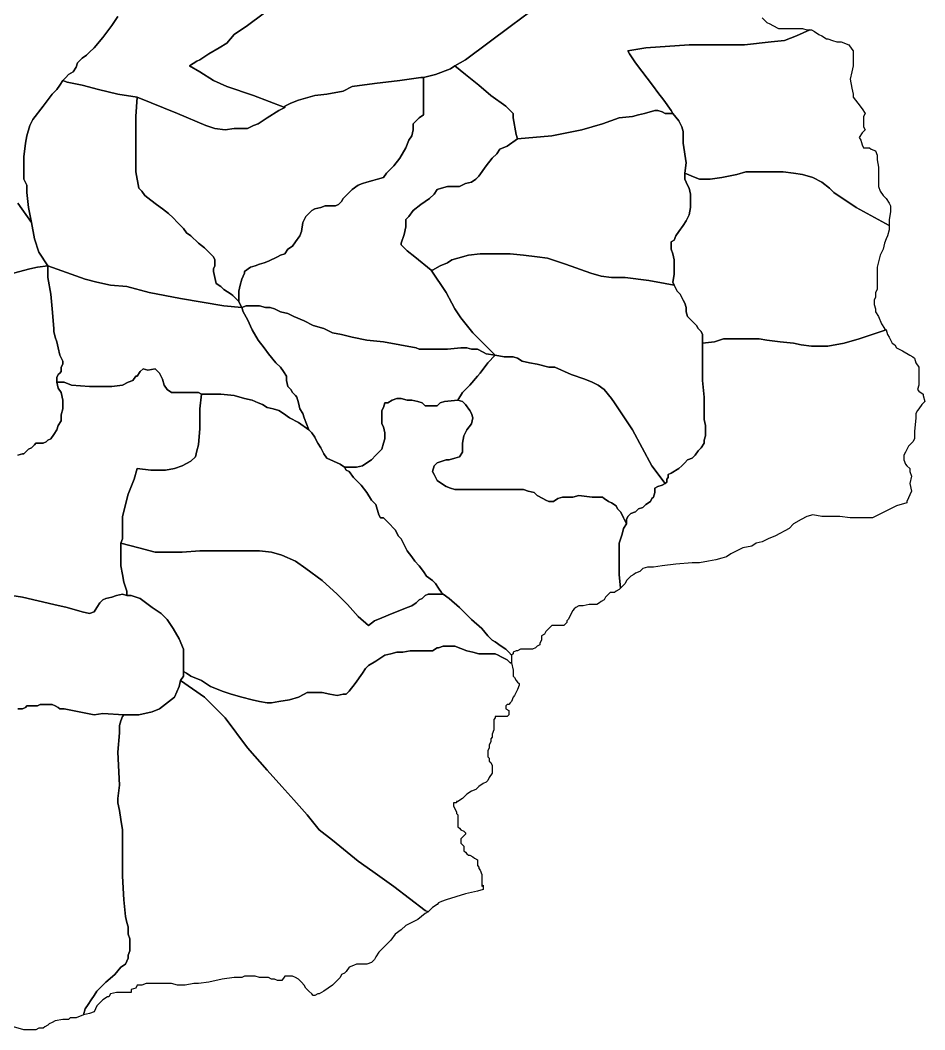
# Model space of a CAD drawing. Extents: x 20 to 266, y 22 to 174.
# Drawn here: x 214.7 to 266, y 39.8 to 97.1 of the extents above; entities that cross this region are included whole.
import ezdxf

# ---------------------------------------------------------------- set-up
doc = ezdxf.new("R2010")
doc.units = 0
doc.layers.add('KAREMO', color=7, linetype='CONTINUOUS')

msp = doc.modelspace()

# ---------------------------------------------------------------- linework, layer by layer
at = {"layer": 'KAREMO', "color": 2}
for points in [[(229.28641, 98.032648), (227.59301, 96.762524), (226.830982, 96.254475), (226.407631, 95.746425), (225.98428, 95.492401), (225.391592, 95.153702), (224.883571, 94.815004), (224.71423, 94.73033), (224.290879, 94.476305), (224.883571, 94.137603), (225.645603, 93.629554), (226.407631, 93.290856), (227.931691, 92.782806), (229.709761, 92.105409), (229.37108, 91.936058), (228.693722, 91.512686), (228.185701, 91.173984), (227.931691, 91.089311), (227.59301, 90.91996), (227.254333, 90.91996), (226.830982, 90.91996), (226.322961, 90.835286), (225.730273, 90.91996), (225.222252, 91.089311), (223.613521, 91.766711), (221.32743, 92.698133), (220.226721, 92.867484), (219.126008, 93.121508), (218.19464, 93.375533), (217.347938, 93.54488), (217.093931, 93.629554), (217.263267, 93.798905), (217.432608, 93.968256), (217.686618, 94.137603), (217.855959, 94.391628), (217.940629, 94.645653), (218.19464, 94.899678), (218.44865, 95.069029), (218.61799, 95.238376), (218.872001, 95.492401), (219.380019, 96.085127), (219.88804, 96.762524), (220.226721, 97.270574)], [(244.611684, 98.286672), (242.579606, 96.762524), (239.954834, 94.815004), (239.362146, 94.476305), (239.108135, 94.306954), (238.261433, 93.968256), (237.584075, 93.798905), (237.414735, 93.798905), (236.229352, 93.629554), (234.789962, 93.460207), (233.519913, 93.290856), (233.011892, 93.036831), (232.080523, 92.867484), (231.403162, 92.782806), (230.471793, 92.528782), (230.048442, 92.359434), (229.709761, 92.190083), (229.709761, 92.105409), (227.931691, 92.782806), (226.407631, 93.290856), (225.645603, 93.629554), (224.883571, 94.137603), (224.290879, 94.476305), (224.71423, 94.73033), (224.883571, 94.815004), (225.391592, 95.153702), (225.98428, 95.492401), (226.407631, 95.746425), (226.830982, 96.254475), (227.59301, 96.762524), (229.28641, 98.032648)], [(259.51361, 96.508499), (258.751578, 96.169801), (258.07422, 95.915776), (257.312188, 95.831103), (255.788128, 95.661752), (252.655338, 95.661752), (250.199906, 95.492401), (249.183867, 95.323053), (249.268537, 95.153702), (249.607215, 94.645653), (250.623257, 93.290856), (250.877268, 92.952157), (251.215948, 92.528782), (251.639296, 91.936058), (251.723966, 91.766711), (251.469955, 91.766711), (251.300619, 91.766711), (251.131278, 91.851385), (250.877268, 91.936058), (250.707927, 91.936058), (250.115236, 91.766711), (249.776555, 91.682034), (249.437878, 91.59736), (248.675846, 91.512686), (247.744477, 91.173984), (247.151786, 91.004637), (246.559095, 90.835286), (245.712396, 90.665939), (244.865694, 90.496588), (242.918283, 90.327237), (242.833613, 90.581261), (242.664276, 91.512686), (242.664276, 91.766711), (242.240925, 92.190083), (241.394223, 92.782806), (240.716865, 93.375533), (239.954834, 93.968256), (239.362146, 94.476305), (239.954834, 94.815004), (242.579606, 96.762524), (244.611684, 98.286672)], [(220.226721, 97.270574), (219.88804, 96.762524), (219.380019, 96.085127), (218.872001, 95.492401), (218.61799, 95.238376), (218.44865, 95.069029), (218.19464, 94.899678), (217.940629, 94.645653), (217.855959, 94.391628), (217.686618, 94.137603), (217.432608, 93.968256), (217.263267, 93.798905), (217.093931, 93.629554), (216.92459, 93.375533), (216.75525, 93.121508), (216.501239, 92.867484), (215.993218, 92.190083), (215.40053, 91.428009), (215.23119, 91.089311), (215.061849, 90.496588), (214.977179, 90.073212), (214.892509, 89.311141), (214.892509, 88.803092), (214.892509, 88.295043), (214.892509, 88.041018), (215.061849, 87.702319), (215.061849, 87.278944), (215.14652, 86.432196), (215.31586, 85.585448), (214.553828, 86.686221)], [(256.804167, 97.1859), (257.058178, 96.931875), (257.227518, 96.847198), (257.396858, 96.762524), (257.735539, 96.593173), (257.98955, 96.593173), (258.243557, 96.593173), (258.582238, 96.593173), (258.836248, 96.593173), (259.090259, 96.593173), (259.344269, 96.508499), (259.51361, 96.508499)], [(264.001119, 85.416097), (262.138379, 86.432196), (260.868329, 87.278944), (260.614319, 87.532968), (260.190968, 87.871667), (259.68295, 88.125692), (259.090259, 88.295043), (258.582238, 88.379716), (257.98955, 88.46439), (257.481529, 88.46439), (256.888837, 88.46439), (256.465486, 88.46439), (255.872798, 88.46439), (255.364777, 88.295043), (254.518079, 88.125692), (253.840717, 88.041018), (253.248026, 88.041018), (252.994019, 88.125692), (252.401328, 88.379716), (252.485998, 88.972439), (252.316657, 90.073212), (252.316657, 90.411914), (252.316657, 90.750612), (252.231987, 91.004637), (252.062647, 91.343335), (251.723966, 91.766711), (251.639296, 91.936058), (251.215948, 92.528782), (250.877268, 92.952157), (250.623257, 93.290856), (249.607215, 94.645653), (249.268537, 95.153702), (249.183867, 95.323053), (250.199906, 95.492401), (252.655338, 95.661752), (255.788128, 95.661752), (257.312188, 95.831103), (258.07422, 95.915776), (258.751578, 96.169801), (259.51361, 96.508499), (259.59828, 96.508499), (259.76762, 96.423826), (260.021627, 96.254475), (260.190968, 96.169801), (260.444978, 96.00045), (260.529649, 96.00045), (260.783659, 95.915776), (261.03767, 95.831103), (261.29168, 95.831103), (261.715028, 95.661752), (261.884368, 95.407727), (261.969038, 95.323053), (261.969038, 95.153702), (261.969038, 94.899678), (261.969038, 94.476305), (261.884368, 94.137603), (261.799698, 93.714231), (261.884368, 93.206182), (261.969038, 92.867484), (261.969038, 92.698133), (262.223049, 92.359434), (262.477059, 92.020736), (262.6464, 91.766711), (262.56173, 91.59736), (262.56173, 91.428009), (262.56173, 91.343335), (262.56173, 91.173984), (262.56173, 91.004637), (262.6464, 90.835286), (262.56173, 90.750612), (262.477059, 90.665939), (262.307719, 90.411914), (262.392389, 90.242563), (262.477059, 89.988538), (262.56173, 89.819187), (262.73107, 89.819187), (262.90041, 89.819187), (262.985081, 89.734513), (263.239088, 89.64984), (263.323758, 89.395815), (263.323758, 89.14179), (263.408428, 88.718415), (263.408428, 88.549067), (263.408428, 88.379716), (263.408428, 88.041018), (263.408428, 87.786993), (263.408428, 87.617642), (263.493098, 87.363617), (263.662439, 87.109593), (263.831779, 86.940245), (264.001119, 86.686221), (264.08579, 86.51687), (264.08579, 86.178171), (264.001119, 85.754796), (264.001119, 85.500774), (264.001119, 85.416097)], [(242.918283, 90.327237), (242.325596, 89.903864), (241.902245, 89.734513), (241.732904, 89.480489), (241.478894, 89.226464), (241.140213, 88.803092), (240.716865, 88.210365), (240.547525, 88.041018), (240.293514, 87.871667), (239.954834, 87.786993), (239.616153, 87.617642), (239.277476, 87.617642), (238.938795, 87.617642), (238.600114, 87.532968), (238.346103, 87.448295), (238.176763, 87.19427), (237.922753, 86.940245), (237.414735, 86.601547), (236.991384, 86.262845), (236.737373, 85.924147), (236.568033, 85.754796), (236.568033, 85.585448), (236.568033, 85.331423), (236.483363, 84.908048), (236.314022, 84.399998), (236.314022, 84.315325), (236.652703, 83.976626), (237.076054, 83.637928), (238.007423, 82.875854), (238.854125, 81.60573), (239.192805, 81.013007), (239.362146, 80.674309), (239.700823, 80.166259), (240.378185, 79.319512), (240.801536, 78.896136), (241.309553, 78.388087), (241.648234, 78.049388), (241.140213, 78.134062), (240.970876, 78.218739), (240.632195, 78.388087), (240.293514, 78.388087), (240.039504, 78.472764), (239.700823, 78.472764), (238.938795, 78.388087), (238.346103, 78.388087), (237.838082, 78.388087), (237.330065, 78.388087), (237.160724, 78.472764), (236.229352, 78.642111), (235.297984, 78.811462), (234.366611, 78.896136), (233.519913, 79.065487), (232.927222, 79.234834), (232.419204, 79.319512), (231.911183, 79.573536), (231.318491, 79.742884), (230.810474, 79.996908), (230.217782, 80.250933), (229.879102, 80.420284), (229.455751, 80.504958), (229.117073, 80.674309), (228.863063, 80.758982), (228.609052, 80.758982), (228.270371, 80.843656), (228.016361, 80.843656), (227.76235, 80.843656), (227.50834, 80.843656), (227.254333, 80.758982), (227.169663, 80.928333), (227.084992, 81.097681), (227.084992, 81.690404), (227.169663, 82.029106), (227.254333, 82.367804), (227.339003, 82.537155), (227.423673, 82.706503), (227.423673, 82.79118), (227.76235, 83.045201), (228.016361, 83.129878), (228.270371, 83.214552), (228.524382, 83.299226), (228.778393, 83.383903), (229.28641, 83.637928), (229.455751, 83.722602), (229.709761, 83.807275), (229.879102, 84.0613), (230.133112, 84.230651), (230.302453, 84.484676), (230.556463, 84.823374), (230.641133, 85.077399), (230.725804, 85.585448), (230.89514, 85.924147), (231.064481, 86.093498), (231.233821, 86.262845), (231.403162, 86.347522), (231.741842, 86.432196), (231.995853, 86.51687), (232.334534, 86.51687), (232.588541, 86.51687), (232.757881, 86.601547), (232.927222, 86.770894), (233.011892, 86.940245), (233.265902, 87.19427), (233.519913, 87.448295), (233.858594, 87.702319), (234.112604, 87.786993), (234.366611, 87.871667), (234.705292, 87.956344), (234.959303, 88.041018), (235.297984, 88.125692), (235.467324, 88.379716), (235.890675, 88.803092), (236.229352, 89.226464), (236.568033, 89.819187), (236.737373, 90.242563), (236.906714, 90.496588), (236.991384, 90.835286), (236.991384, 91.173984), (237.160724, 91.343335), (237.330065, 91.512686), (237.584075, 91.682034), (237.584075, 93.54488), (237.584075, 93.798905), (238.261433, 93.968256), (239.108135, 94.306954), (239.362146, 94.476305), (239.954834, 93.968256), (240.716865, 93.375533), (241.394223, 92.782806), (242.240925, 92.190083), (242.664276, 91.766711), (242.664276, 91.512686), (242.833613, 90.581261), (242.918283, 90.327237)], [(221.32743, 92.698133), (221.242759, 91.59736), (221.242759, 89.64984), (221.242759, 88.46439), (221.4121, 87.532968), (221.58144, 87.363617), (221.750781, 87.109593), (222.089461, 86.855568), (222.428139, 86.601547), (222.766819, 86.347522), (223.1055, 86.093498), (223.359511, 85.839473), (223.613521, 85.585448), (223.952202, 85.24675), (224.121539, 84.992725), (224.37555, 84.823374), (224.798901, 84.399998), (225.137581, 84.145977), (225.391592, 83.891953), (225.476262, 83.807275), (225.560932, 83.722602), (225.645603, 83.637928), (225.730273, 83.468577), (225.730273, 83.383903), (225.730273, 83.129878), (225.645603, 82.960528), (225.645603, 82.79118), (225.730273, 82.452478), (225.814939, 82.11378), (226.06895, 81.944429), (226.23829, 81.775081), (226.661641, 81.521057), (226.746312, 81.436383), (226.915652, 81.267032), (227.084992, 81.097681), (227.169662, 80.928333), (227.254333, 80.758983), (226.23829, 80.843656), (223.782862, 81.267032), (222.004791, 81.60573), (220.734738, 81.944429), (219.80337, 82.029106), (219.041338, 82.198453), (218.36398, 82.367804), (216.247229, 83.129878), (215.739207, 83.891953), (215.4852, 84.654023), (215.31586, 85.585448), (215.14652, 86.432196), (215.061849, 87.278944), (215.061849, 87.702319), (214.892509, 88.041018), (214.892509, 88.295043), (214.892509, 88.803092), (214.892509, 89.311141), (214.977179, 90.073212), (215.061849, 90.496588), (215.23119, 91.089311), (215.40053, 91.428009), (215.993218, 92.190083), (216.501239, 92.867484), (216.75525, 93.121508), (216.92459, 93.375533), (217.093931, 93.629554), (217.347938, 93.54488), (218.19464, 93.375533), (219.126008, 93.121508), (220.226721, 92.867484), (221.32743, 92.698133)], [(227.084992, 81.097681), (226.915652, 81.267032), (226.746312, 81.436383), (226.661641, 81.521057), (226.23829, 81.775081), (226.06895, 81.944429), (225.814939, 82.11378), (225.730273, 82.452478), (225.645603, 82.79118), (225.645603, 82.960527), (225.730273, 83.129878), (225.730273, 83.383903), (225.730273, 83.468577), (225.645603, 83.637928), (225.560932, 83.722602), (225.476262, 83.807275), (225.391592, 83.891953), (225.137581, 84.145977), (224.798901, 84.399998), (224.37555, 84.823374), (224.121539, 84.992725), (223.952202, 85.24675), (223.613521, 85.585448), (223.359511, 85.839473), (223.1055, 86.093498), (222.766819, 86.347522), (222.428139, 86.601547), (222.089461, 86.855568), (221.750781, 87.109593), (221.58144, 87.363617), (221.4121, 87.532968), (221.242759, 88.46439), (221.242759, 89.64984), (221.242759, 91.59736), (221.32743, 92.698133), (223.613521, 91.766711), (225.222252, 91.089311), (225.730273, 90.91996), (226.322961, 90.835286), (226.830982, 90.91996), (227.254333, 90.91996), (227.59301, 90.91996), (227.931691, 91.089311), (228.185701, 91.173984), (228.693722, 91.512686), (229.371081, 91.936058), (229.709761, 92.105409), (229.709761, 92.190083), (230.048442, 92.359434), (230.471793, 92.528782), (231.403162, 92.782806), (232.080523, 92.867484), (233.011892, 93.036831), (233.519913, 93.290856), (234.789962, 93.460207), (236.229352, 93.629554), (237.414735, 93.798905), (237.584075, 93.798905), (237.584075, 93.54488), (237.584075, 91.682034), (237.330065, 91.512686), (237.160724, 91.343335), (236.991384, 91.173984), (236.991384, 90.835286), (236.906714, 90.496588), (236.737373, 90.242563), (236.568033, 89.819187), (236.229352, 89.226464), (235.890675, 88.803092), (235.467324, 88.379716), (235.297984, 88.125692), (234.959303, 88.041018), (234.705292, 87.956344), (234.366611, 87.871667), (234.112604, 87.786993), (233.858594, 87.702319), (233.519913, 87.448295), (233.265902, 87.19427), (233.011892, 86.940245), (232.927222, 86.770894), (232.757881, 86.601547), (232.588541, 86.51687), (232.334534, 86.51687), (231.995853, 86.51687), (231.741842, 86.432196), (231.403162, 86.347522), (231.233821, 86.262845), (231.064481, 86.093498), (230.89514, 85.924147), (230.725804, 85.585448), (230.641133, 85.077399), (230.556463, 84.823374), (230.302453, 84.484676), (230.133112, 84.230651), (229.879102, 84.0613), (229.709761, 83.807275), (229.455751, 83.722602), (229.28641, 83.637928), (228.778393, 83.383903), (228.524382, 83.299226), (228.270372, 83.214552), (228.016361, 83.129878), (227.76235, 83.045201), (227.423673, 82.79118), (227.423673, 82.706503), (227.339003, 82.537155), (227.254333, 82.367804), (227.169663, 82.029106), (227.084992, 81.690404), (227.084992, 81.097681)], [(251.723966, 91.766711), (252.062647, 91.343335), (252.231987, 91.004637), (252.316657, 90.750612), (252.316657, 90.411914), (252.316657, 90.073212), (252.485998, 88.972439), (252.401328, 88.379716), (252.401328, 88.041018), (252.485998, 87.871667), (252.570668, 87.702319), (252.655338, 87.532968), (252.740008, 87.19427), (252.740008, 86.940245), (252.740008, 86.432196), (252.655338, 86.00882), (252.485998, 85.670122), (252.316657, 85.416097), (252.062647, 85.077399), (251.893306, 84.823374), (251.808636, 84.569349), (251.639296, 84.484676), (251.639296, 84.315325), (251.639296, 84.0613), (251.723966, 83.807275), (251.808636, 83.468577), (251.808636, 83.045201), (251.808636, 82.621829), (251.723966, 82.198453), (251.808636, 82.029106), (251.300619, 82.11378), (250.369246, 82.283131), (249.014527, 82.452478), (248.252495, 82.452478), (247.659807, 82.537155), (247.067116, 82.706503), (245.627726, 83.214552), (244.611684, 83.553251), (244.018996, 83.637928), (243.256964, 83.722602), (242.494936, 83.807275), (241.563564, 83.807275), (240.801536, 83.807275), (240.124174, 83.722602), (239.531483, 83.553251), (239.192805, 83.468577), (238.938795, 83.299226), (238.515444, 83.129878), (238.092093, 82.875854), (238.007423, 82.875854), (237.076054, 83.637928), (236.652703, 83.976626), (236.314022, 84.315325), (236.314022, 84.399998), (236.483363, 84.908048), (236.568033, 85.331423), (236.568033, 85.585448), (236.568033, 85.754796), (236.737373, 85.924147), (236.991384, 86.262845), (237.414735, 86.601547), (237.922752, 86.940245), (238.176763, 87.19427), (238.346103, 87.448295), (238.600114, 87.532968), (238.938795, 87.617642), (239.277476, 87.617642), (239.616153, 87.617642), (239.954834, 87.786993), (240.293514, 87.871667), (240.547525, 88.041018), (240.716865, 88.210365), (241.140213, 88.803092), (241.478894, 89.226464), (241.732904, 89.480489), (241.902245, 89.734513), (242.325596, 89.903864), (242.918283, 90.327237), (244.865694, 90.496588), (245.712396, 90.665939), (246.559095, 90.835286), (247.151786, 91.004637), (247.744477, 91.173984), (248.675846, 91.512686), (249.437878, 91.59736), (249.776555, 91.682034), (250.115236, 91.766711), (250.707927, 91.936058), (250.877268, 91.936058), (251.131278, 91.851385), (251.300619, 91.766711), (251.469955, 91.766711), (251.723966, 91.766711)], [(264.001119, 85.416097), (264.001119, 85.162072), (263.916449, 84.823374), (263.831779, 84.654023), (263.747109, 84.399998), (263.662439, 84.0613), (263.493098, 83.722602), (263.323758, 83.045201), (263.323758, 82.706503), (263.323758, 82.198453), (263.323758, 81.775081), (263.239088, 81.60573), (263.239088, 81.351706), (263.154421, 81.182358), (263.154421, 80.928333), (263.239088, 80.674309), (263.239088, 80.504958), (263.408428, 80.250933), (263.577769, 79.827561), (263.747109, 79.573536), (263.831779, 79.488859), (262.307719, 78.98081), (261.461021, 78.726788), (260.529649, 78.557437), (260.021627, 78.557437), (259.59828, 78.557437), (259.005589, 78.642111), (258.582238, 78.726788), (257.820209, 78.811462), (257.058178, 78.896136), (256.634827, 78.98081), (256.042139, 78.98081), (255.534118, 78.98081), (255.026096, 78.98081), (254.602749, 78.98081), (254.094728, 78.811462), (253.417366, 78.726788), (253.417366, 78.98081), (253.417366, 79.234834), (253.332696, 79.404185), (253.163356, 79.573536), (253.078686, 79.742884), (252.909349, 79.912235), (252.740008, 80.081586), (252.570668, 80.250933), (252.485998, 80.504958), (252.485998, 80.758982), (252.401328, 81.013007), (252.316657, 81.182358), (252.147317, 81.521057), (251.977977, 81.690404), (251.808636, 82.029106), (251.723966, 82.198453), (251.808636, 82.621829), (251.808636, 83.045201), (251.808636, 83.468577), (251.723966, 83.807275), (251.639296, 84.0613), (251.639296, 84.315325), (251.639296, 84.484676), (251.808636, 84.569349), (251.893306, 84.823374), (252.062647, 85.077399), (252.316657, 85.416097), (252.485998, 85.670122), (252.655338, 86.00882), (252.740008, 86.432196), (252.740008, 86.940245), (252.740008, 87.19427), (252.655338, 87.532968), (252.570668, 87.702319), (252.485998, 87.871667), (252.401328, 88.041018), (252.401328, 88.379716), (252.994019, 88.125692), (253.248026, 88.041018), (253.840717, 88.041018), (254.518079, 88.125692), (255.364777, 88.295043), (255.872798, 88.46439), (256.465486, 88.46439), (256.888837, 88.46439), (257.481529, 88.46439), (257.98955, 88.46439), (258.582238, 88.379716), (259.090259, 88.295043), (259.68295, 88.125692), (260.190968, 87.871667), (260.614319, 87.532968), (260.868329, 87.278944), (262.138379, 86.432196), (264.001119, 85.416097)], [(214.553828, 86.686221), (215.31586, 85.585448)], [(215.31586, 85.585448), (215.4852, 84.654023), (215.739207, 83.891953), (216.247229, 83.129878), (215.654537, 83.045201), (215.23119, 82.960527), (214.299818, 82.706503)], [(251.808636, 82.029106), (251.977977, 81.690404), (252.147317, 81.521057), (252.316657, 81.182358), (252.401328, 81.013007), (252.485998, 80.758982), (252.485998, 80.504958), (252.570668, 80.250933), (252.740008, 80.081586), (252.909349, 79.912235), (253.078686, 79.742884), (253.163356, 79.573536), (253.332696, 79.404185), (253.417366, 79.234834), (253.417366, 78.98081), (253.417366, 78.726788), (253.417366, 77.71069), (253.417366, 76.609917), (253.502037, 75.678492), (253.502037, 75.085769), (253.502037, 74.408372), (253.586707, 74.06967), (253.586707, 73.815646), (253.586707, 73.476947), (253.502037, 73.222922), (253.502037, 73.053575), (253.332696, 72.79955), (253.163356, 72.630199), (252.994019, 72.376175), (252.824678, 72.206827), (252.570668, 72.12215), (252.401328, 71.952802), (252.231987, 71.783452), (252.062647, 71.614101), (251.639296, 71.360076), (251.469955, 71.275402), (251.469955, 71.106051), (251.385285, 71.021377), (251.385285, 70.85203), (251.300619, 70.767353), (250.538587, 71.783452), (249.437878, 73.815646), (248.421835, 75.339794), (248.252495, 75.593818), (247.829148, 76.101868), (247.490467, 76.355893), (247.151786, 76.52524), (246.728435, 76.694591), (245.966407, 76.948616), (245.035035, 77.371991), (244.696354, 77.371991), (244.018996, 77.541339), (243.595645, 77.626012), (243.172294, 77.71069), (242.918283, 77.880037), (242.664276, 77.964714), (242.494936, 77.964714), (242.156255, 77.964714), (241.648234, 78.049388), (241.309553, 78.388087), (240.801536, 78.896136), (240.378185, 79.319512), (239.700823, 80.166259), (239.362146, 80.674309), (239.192805, 81.013007), (238.854125, 81.60573), (238.007423, 82.875854), (238.092093, 82.875854), (238.515444, 83.129878), (238.938795, 83.299226), (239.192805, 83.468577), (239.531483, 83.553251), (240.124174, 83.722602), (240.801536, 83.807275), (241.563564, 83.807275), (242.494936, 83.807275), (243.256964, 83.722602), (244.018996, 83.637928), (244.611684, 83.553251), (245.627726, 83.214552), (247.067116, 82.706503), (247.659807, 82.537155), (248.252495, 82.452478), (249.014527, 82.452478), (250.369246, 82.283131), (251.300619, 82.11378), (251.808636, 82.029106)], [(214.299818, 82.706503), (215.23119, 82.960527), (215.654537, 83.045201), (216.247229, 83.129878), (216.247229, 82.452478), (216.416569, 81.521057), (216.501239, 80.674309), (216.585909, 79.573536), (216.585909, 79.404185), (216.67058, 79.065487), (216.75525, 78.811462), (216.83992, 78.472764), (216.92459, 78.049388), (217.093931, 77.71069), (217.093931, 77.541339), (217.00926, 77.371991), (217.00926, 77.20264), (217.00926, 77.117967), (216.92459, 77.033289), (216.83992, 76.948616), (216.75525, 76.779265), (216.75525, 76.694591), (216.75525, 76.52524)], [(227.254333, 80.758982), (227.339003, 80.504958), (227.59301, 80.081586), (227.847021, 79.488859), (228.185701, 78.896136), (228.524382, 78.472764), (228.778393, 78.134062), (229.20174, 77.626012), (229.455751, 77.371991), (229.625091, 77.117967), (229.794431, 76.863942), (229.794431, 76.609917), (229.879102, 76.271215), (230.048442, 76.101868), (230.133112, 75.932517), (230.302453, 75.763169), (230.387123, 75.678492), (230.471793, 75.339794), (230.556463, 75.001095), (230.725804, 74.747071), (230.810474, 74.493046), (231.064481, 73.815646), (230.471793, 74.239021), (229.963772, 74.493046), (229.625091, 74.747071), (229.37108, 74.916422), (229.032403, 75.001095), (228.693722, 75.085769), (228.439712, 75.25512), (228.185701, 75.339794), (227.847021, 75.509145), (227.423673, 75.593818), (226.830982, 75.763169), (226.06895, 75.847843), (225.645603, 75.847843), (225.137581, 75.847843), (224.968241, 75.847843), (224.798901, 75.932517), (224.46022, 75.932517), (224.121539, 75.932517), (223.867532, 75.932517), (223.613521, 75.932517), (223.274841, 75.932517), (223.02083, 76.101868), (222.85149, 76.355892), (222.766819, 76.694591), (222.597479, 77.033289), (222.343468, 77.287314), (221.920121, 77.20264), (221.66611, 77.287314), (221.49677, 77.117967), (221.32743, 76.863942), (221.242759, 76.863942), (221.073419, 76.609917), (220.819409, 76.52524), (220.480731, 76.355892), (219.88804, 76.271215), (219.126008, 76.271215), (218.617991, 76.271215), (217.601948, 76.355892), (217.178601, 76.52524), (216.75525, 76.52524), (216.75525, 76.694591), (216.75525, 76.779265), (216.83992, 76.948616), (216.92459, 77.033289), (217.00926, 77.117967), (217.00926, 77.20264), (217.00926, 77.371991), (217.093931, 77.541339), (217.093931, 77.71069), (216.92459, 78.049388), (216.83992, 78.472764), (216.75525, 78.811462), (216.67058, 79.065487), (216.585909, 79.404185), (216.585909, 79.573536), (216.501239, 80.674309), (216.416569, 81.521057), (216.247229, 82.452478), (216.247229, 83.129878), (218.36398, 82.367804), (219.041338, 82.198453), (219.80337, 82.029106), (220.734738, 81.944429), (222.004791, 81.60573), (223.782862, 81.267032), (226.23829, 80.843656), (227.254333, 80.758982)], [(241.648234, 78.049388), (241.224883, 77.626012), (240.801536, 77.033289), (240.632195, 76.863942), (240.208844, 76.355892), (239.785493, 75.932517), (239.531483, 75.509145), (238.769454, 75.424467), (238.515444, 75.339794), (238.346103, 75.170443), (238.092093, 75.170443), (237.838082, 75.170443), (237.668745, 75.170443), (237.499405, 75.339794), (237.245394, 75.424467), (236.906714, 75.509145), (236.652703, 75.509145), (236.314022, 75.593818), (236.060012, 75.593818), (235.806005, 75.509145), (235.551994, 75.339794), (235.382654, 75.339794), (235.297984, 75.085769), (235.213313, 74.916422), (235.213313, 74.747071), (235.213313, 74.493046), (235.213313, 74.154347), (235.297984, 73.984997), (235.382654, 73.646298), (235.382654, 73.3076), (235.297984, 73.053575), (235.213313, 72.714873), (234.874633, 72.376175), (234.620622, 72.12215), (234.366611, 71.952802), (234.112604, 71.783452), (233.773924, 71.698778), (233.350573, 71.698778), (233.096562, 71.698778), (232.842551, 71.868125), (232.080523, 72.206827), (231.911183, 72.460848), (231.741842, 72.79955), (231.572502, 73.053575), (231.487832, 73.222922), (231.403162, 73.392273), (231.233821, 73.646298), (231.064481, 73.815646), (230.810474, 74.493046), (230.725804, 74.747071), (230.556463, 75.001095), (230.471793, 75.339794), (230.387123, 75.678492), (230.302453, 75.763169), (230.133112, 75.932517), (230.048442, 76.101868), (229.879102, 76.271215), (229.794431, 76.609917), (229.794431, 76.863942), (229.625091, 77.117967), (229.455751, 77.371991), (229.20174, 77.626012), (228.778393, 78.134062), (228.524382, 78.472764), (228.185701, 78.896136), (227.847021, 79.488859), (227.59301, 80.081586), (227.339003, 80.504958), (227.254333, 80.758982), (227.50834, 80.843656), (227.76235, 80.843656), (228.016361, 80.843656), (228.270372, 80.843656), (228.609052, 80.758982), (228.863063, 80.758982), (229.117073, 80.674309), (229.455751, 80.504958), (229.879102, 80.420284), (230.217782, 80.250933), (230.810474, 79.996908), (231.318491, 79.742884), (231.911183, 79.573536), (232.419204, 79.319512), (232.927222, 79.234834), (233.519913, 79.065487), (234.366611, 78.896136), (235.297984, 78.811462), (236.229352, 78.642111), (237.160724, 78.472764), (237.330065, 78.388087), (237.838082, 78.388087), (238.346103, 78.388087), (238.938795, 78.388087), (239.700823, 78.472764), (240.039504, 78.472764), (240.293514, 78.388087), (240.632195, 78.388087), (240.970876, 78.218739), (241.140213, 78.134062), (241.648234, 78.049388)], [(248.760516, 64.840115), (248.675846, 65.602189), (248.675846, 66.364263), (248.675846, 67.126337), (248.675846, 67.380362), (248.845186, 67.888411), (248.929857, 68.227109), (249.099197, 68.481134), (249.099197, 68.735159), (249.183867, 68.904506), (249.353208, 69.073857), (249.607215, 69.158531), (249.776555, 69.327882), (250.030566, 69.412556), (250.199906, 69.581907), (250.453917, 69.751254), (250.538587, 69.920605), (250.623257, 70.005279), (250.707927, 70.259303), (250.707927, 70.343981), (250.707927, 70.513328), (250.877268, 70.598005), (251.131278, 70.682679), (251.300619, 70.767353), (251.385285, 70.85203), (251.385285, 71.021377), (251.469955, 71.106051), (251.469955, 71.275402), (251.639296, 71.360076), (252.062647, 71.614101), (252.231987, 71.783452), (252.401328, 71.952802), (252.570668, 72.12215), (252.824678, 72.206827), (252.994019, 72.376175), (253.163356, 72.630199), (253.332696, 72.79955), (253.502037, 73.053575), (253.502037, 73.222922), (253.586707, 73.476947), (253.586707, 73.815646), (253.586707, 74.06967), (253.502037, 74.408372), (253.502037, 75.085769), (253.502037, 75.678492), (253.417366, 76.609917), (253.417366, 77.71069), (253.417366, 78.726788), (254.094728, 78.811462), (254.602749, 78.98081), (255.026096, 78.98081), (255.534118, 78.98081), (256.042139, 78.98081), (256.634827, 78.98081), (257.058178, 78.896136), (257.820209, 78.811462), (258.582238, 78.726788), (259.005589, 78.642111), (259.59828, 78.557437), (260.021627, 78.557437), (260.529649, 78.557437), (261.461021, 78.726788), (262.307719, 78.98081), (263.831779, 79.488859), (263.916449, 79.234834), (264.001119, 79.065487), (264.17046, 78.726788), (264.3398, 78.642111), (264.42447, 78.472764), (264.763151, 78.303413), (265.186499, 78.049388), (265.355839, 77.964714), (265.440509, 77.880037), (265.525179, 77.626012), (265.69452, 77.371991), (265.69452, 77.033289), (265.69452, 76.948616), (265.69452, 76.863942), (265.69452, 76.779265), (265.69452, 76.609917), (265.69452, 76.355893), (265.60985, 76.101868), (265.69452, 76.017194), (265.94853, 75.847843), (265.94853, 75.763169), (266.033201, 75.424467), (265.86386, 75.25512), (265.69452, 75.001095), (265.60985, 74.916422), (265.525179, 74.747071), (265.525179, 74.493046), (265.440509, 73.730972), (265.440509, 73.3076), (265.355839, 73.138249), (265.101828, 72.884224), (264.932492, 72.545526), (264.847821, 72.376175), (264.847821, 72.12215), (264.932492, 71.868125), (265.017158, 71.783452), (265.186499, 71.614101), (265.186499, 71.444753), (265.271169, 71.190728), (265.186499, 70.767353), (265.271169, 70.343981), (265.017158, 69.751254), (265.017158, 69.66658), (264.42447, 69.497233), (264.08579, 69.327882), (263.747109, 69.158531), (263.069751, 68.819832), (262.73107, 68.819832), (262.477059, 68.819832), (262.053709, 68.819832), (261.799698, 68.819832), (261.20701, 68.904506), (260.868329, 68.904506), (260.190968, 68.904506), (259.68295, 68.989183), (259.344269, 68.904506), (259.005589, 68.735159), (258.582238, 68.481134), (258.328227, 68.227109), (257.566199, 67.803734), (257.142848, 67.634386), (256.804167, 67.465035), (256.465486, 67.380362), (256.211479, 67.211011), (255.703458, 67.126337), (255.364777, 66.956986), (255.026096, 66.787638), (254.772086, 66.618287), (254.518079, 66.533614), (254.179398, 66.448936), (253.756047, 66.364263), (253.248026, 66.279589), (252.824678, 66.279589), (251.893306, 66.194912), (251.131278, 66.110238), (250.623257, 66.025564), (250.369246, 66.025564), (250.284576, 66.025564), (250.030566, 65.940887), (249.861225, 65.77154), (249.607215, 65.686862), (249.522548, 65.602189), (249.353208, 65.517515), (249.268537, 65.432841), (249.099197, 65.26349), (249.014527, 65.094139), (248.929857, 65.009466), (248.760516, 64.840115)], [(251.300619, 70.767353), (251.131278, 70.682679), (250.877268, 70.598005), (250.707927, 70.513328), (250.707927, 70.343981), (250.707927, 70.259303), (250.623257, 70.005279), (250.538587, 69.920605), (250.453917, 69.751254), (250.199906, 69.581907), (250.030566, 69.412556), (249.776555, 69.327882), (249.607215, 69.158531), (249.353208, 69.073857), (249.183867, 68.904506), (249.099197, 68.735159), (249.099197, 68.481134), (248.929857, 68.819832), (248.845186, 68.989183), (248.760516, 69.158531), (248.591176, 69.327882), (248.506506, 69.497233), (248.252495, 69.66658), (248.083155, 69.751254), (247.829148, 69.920605), (247.744477, 70.005279), (247.151786, 70.005279), (246.389754, 70.089956), (246.051077, 70.005279), (245.797066, 70.005279), (245.458386, 70.005279), (245.204375, 69.920605), (244.950365, 69.751254), (244.696354, 69.751254), (244.527014, 69.835931), (244.357677, 69.920605), (244.018996, 70.089956), (243.849656, 70.259303), (243.510975, 70.343981), (243.256964, 70.428654), (242.833613, 70.428654), (242.410266, 70.428654), (241.902245, 70.428654), (241.478894, 70.428654), (240.886206, 70.428654), (240.293514, 70.428654), (239.785493, 70.428654), (239.362146, 70.428654), (239.108135, 70.513328), (238.854125, 70.598005), (238.600114, 70.767353), (238.346103, 70.936704), (238.176763, 71.275402), (238.092093, 71.444753), (238.176763, 71.783452), (238.346103, 71.952803), (238.854125, 72.12215), (239.023465, 72.12215), (239.362146, 72.206827), (239.616153, 72.291501), (239.785493, 72.545526), (239.785493, 72.714873), (239.785493, 73.053575), (239.870163, 73.476947), (240.039504, 73.815646), (240.293514, 74.154348), (240.378185, 74.493046), (240.293514, 74.747071), (240.208844, 74.916422), (239.954834, 75.25512), (239.785493, 75.424467), (239.531483, 75.509145), (239.785493, 75.932517), (240.208844, 76.355893), (240.632195, 76.863942), (240.801536, 77.033289), (241.224883, 77.626012), (241.648234, 78.049388), (242.156255, 77.964714), (242.494936, 77.964714), (242.664276, 77.964714), (242.918283, 77.880037), (243.172294, 77.71069), (243.595645, 77.626012), (244.018996, 77.541339), (244.696354, 77.371991), (245.035035, 77.371991), (245.966407, 76.948616), (246.728435, 76.694591), (247.151786, 76.52524), (247.490467, 76.355893), (247.829148, 76.101868), (248.252495, 75.593818), (248.421835, 75.339794), (249.437878, 73.815646), (250.538587, 71.783452), (251.300619, 70.767353)], [(214.553828, 72.376175), (214.807839, 72.460848), (214.892509, 72.460848), (215.14652, 72.714873), (215.31586, 72.79955), (215.4852, 72.968898), (215.569867, 73.053575), (215.739207, 73.053575), (215.823878, 73.053575), (215.993218, 73.053575), (216.162558, 73.138249), (216.247229, 73.222922), (216.416569, 73.3076), (216.585909, 73.561624), (216.75525, 73.815646), (216.83992, 74.06967), (217.00926, 74.323695), (217.00926, 74.662397), (217.093931, 75.001095), (217.093931, 75.509145), (217.00926, 75.932517), (216.83992, 76.186542), (216.75525, 76.52524), (217.178601, 76.52524), (217.601948, 76.355892), (218.61799, 76.271215), (219.126008, 76.271215), (219.88804, 76.271215), (220.480731, 76.355892), (220.819408, 76.52524), (221.073419, 76.609917), (221.242759, 76.863942), (221.32743, 76.863942), (221.49677, 77.117967), (221.66611, 77.287314), (221.920121, 77.20264), (222.343468, 77.287314), (222.597479, 77.033289), (222.766819, 76.694591), (222.85149, 76.355892), (223.02083, 76.101868), (223.274841, 75.932517), (223.613521, 75.932517), (223.867532, 75.932517), (224.121539, 75.932517), (224.46022, 75.932517), (224.798901, 75.932517), (224.968241, 75.847843)], [(216.75525, 76.52524), (216.83992, 76.186542), (217.00926, 75.932517), (217.093931, 75.509145), (217.093931, 75.001095), (217.00926, 74.662397), (217.00926, 74.323695), (216.83992, 74.06967), (216.75525, 73.815646), (216.585909, 73.561624), (216.416569, 73.3076), (216.247229, 73.222922), (216.162558, 73.138249), (215.993218, 73.053575), (215.823878, 73.053575), (215.739207, 73.053575), (215.569867, 73.053575), (215.4852, 72.968898), (215.31586, 72.79955), (215.14652, 72.714873), (214.892509, 72.460848), (214.807839, 72.460848), (214.553828, 72.376175)], [(224.968241, 75.847843), (224.883571, 75.001095), (224.883571, 73.900323), (224.798901, 72.968898), (224.71423, 72.630199), (224.62956, 72.291501), (224.37555, 72.037476), (223.867532, 71.783452), (223.444181, 71.614101), (222.93616, 71.529427), (222.428139, 71.529427), (222.089461, 71.529427), (221.32743, 71.614101), (221.158089, 71.021377), (220.819408, 70.17463), (220.480731, 68.904506), (220.480731, 68.735159), (220.480731, 68.481134), (220.480731, 67.973085), (220.480731, 67.634386), (220.396061, 67.380362), (220.396061, 66.956986), (220.396061, 66.618287), (220.396061, 66.279589), (220.396061, 66.110238), (220.480731, 65.602189), (220.565401, 65.178817), (220.734738, 64.670767), (220.734738, 64.416742), (220.480731, 64.501416), (220.14205, 64.416742), (219.88804, 64.332069), (219.549359, 64.247391), (219.380019, 64.162718), (219.210678, 63.993367), (219.041338, 63.739342), (218.872001, 63.485317), (218.617991, 63.400644), (218.19464, 63.485317), (217.347938, 63.739342), (216.585909, 63.908693), (214.807839, 64.332069), (214.215147, 64.416742)], [(231.064481, 73.815646), (231.233821, 73.646298), (231.403162, 73.392273), (231.487832, 73.222922), (231.572502, 73.053575), (231.741842, 72.79955), (231.911183, 72.460848), (232.080523, 72.206827), (232.842551, 71.868125), (233.096562, 71.698778), (233.181232, 71.529427), (233.350573, 71.444753), (233.604583, 71.106051), (234.027934, 70.682679), (234.366611, 70.259303), (234.620622, 69.835931), (234.874633, 69.581907), (235.043973, 68.989183), (235.128643, 68.819832), (235.297984, 68.819832), (235.467324, 68.650481), (235.636664, 68.481134), (235.890675, 68.227109), (235.975342, 68.142436), (236.060012, 67.973085), (236.144682, 67.803734), (236.314022, 67.634386), (236.483363, 67.295684), (236.652703, 66.956986), (236.906714, 66.618287), (237.076054, 66.364263), (237.330065, 66.110238), (237.584075, 65.77154), (237.753412, 65.517515), (238.092093, 65.26349), (238.261433, 65.094139), (238.430774, 64.840115), (238.600114, 64.58609), (238.684784, 64.501416), (238.430774, 64.501416), (238.176763, 64.501416), (237.922752, 64.501416), (237.838082, 64.501416), (237.668745, 64.416742), (237.499405, 64.247391), (237.330065, 64.162718), (237.160724, 63.993367), (236.906714, 63.824019), (236.652703, 63.739342), (236.229352, 63.569995), (235.806005, 63.400644), (235.213313, 63.146619), (234.789962, 62.977272), (234.451282, 62.723247), (233.858594, 63.231293), (233.265902, 63.908693), (232.673211, 64.501416), (231.826513, 65.26349), (230.89514, 65.940887), (230.302453, 66.364263), (229.540421, 66.702961), (228.947733, 66.872312), (228.270371, 66.956986), (227.67768, 66.956986), (226.915652, 66.956986), (225.730273, 66.956986), (224.883571, 66.956986), (223.867532, 66.872312), (223.02083, 66.872312), (222.343468, 66.872312), (221.4121, 67.126337), (220.396061, 67.380362), (220.480731, 67.634386), (220.480731, 67.973085), (220.480731, 68.481134), (220.480731, 68.735159), (220.480731, 68.904506), (220.819408, 70.17463), (221.158089, 71.021377), (221.32743, 71.614101), (222.089461, 71.529427), (222.428139, 71.529427), (222.93616, 71.529427), (223.444181, 71.614101), (223.867532, 71.783452), (224.37555, 72.037476), (224.62956, 72.291501), (224.71423, 72.630199), (224.798901, 72.968898), (224.883571, 73.900323), (224.883571, 75.001095), (224.968241, 75.847843), (225.137581, 75.847843), (225.645603, 75.847843), (226.06895, 75.847843), (226.830982, 75.763169), (227.423673, 75.593818), (227.847021, 75.509145), (228.185701, 75.339794), (228.439712, 75.25512), (228.693722, 75.085769), (229.032403, 75.001095), (229.37108, 74.916422), (229.625091, 74.747071), (229.963772, 74.493046), (230.471793, 74.239021), (231.064481, 73.815646)], [(239.531483, 75.509145), (239.785493, 75.424467), (239.954834, 75.25512), (240.208844, 74.916422), (240.293514, 74.747071), (240.378185, 74.493046), (240.293514, 74.154348), (240.039504, 73.815646), (239.870163, 73.476947), (239.785493, 73.053575), (239.785493, 72.714873), (239.785493, 72.545526), (239.616153, 72.291501), (239.362146, 72.206827), (239.023465, 72.12215), (238.854125, 72.12215), (238.346103, 71.952802), (238.176763, 71.783452), (238.092093, 71.444753), (238.176763, 71.275402), (238.346103, 70.936704), (238.600114, 70.767353), (238.854125, 70.598005), (239.108135, 70.513328), (239.362146, 70.428654), (239.785493, 70.428654), (240.293514, 70.428654), (240.886206, 70.428654), (241.478894, 70.428654), (241.902245, 70.428654), (242.410266, 70.428654), (242.833613, 70.428654), (243.256964, 70.428654), (243.510975, 70.343981), (243.849656, 70.259303), (244.018996, 70.089956), (244.357677, 69.920605), (244.527014, 69.835931), (244.696354, 69.751254), (244.950365, 69.751254), (245.204375, 69.920605), (245.458386, 70.005279), (245.797066, 70.005279), (246.051077, 70.005279), (246.389754, 70.089956), (247.151786, 70.005279), (247.744477, 70.005279), (247.829148, 69.920605), (248.083155, 69.751254), (248.252495, 69.66658), (248.506506, 69.497233), (248.591176, 69.327882), (248.760516, 69.158531), (248.845186, 68.989183), (248.929857, 68.819832), (249.099197, 68.481134), (248.929857, 68.227109), (248.845186, 67.888411), (248.675846, 67.380362), (248.675846, 67.126337), (248.675846, 66.364263), (248.675846, 65.602189), (248.760516, 64.840115), (248.675846, 64.755441), (248.506506, 64.670767), (248.421835, 64.58609), (248.337165, 64.58609), (248.252495, 64.58609), (248.167825, 64.58609), (248.083155, 64.501416), (247.913814, 64.332069), (247.829148, 64.162718), (247.659807, 64.078044), (247.575137, 63.993367), (247.405797, 63.908693), (247.321126, 63.908693), (247.151786, 63.908693), (246.982446, 63.908693), (246.643765, 63.824019), (246.474424, 63.824019), (246.389754, 63.824019), (246.220414, 63.739342), (246.135747, 63.654668), (246.051077, 63.569995), (245.966407, 63.400644), (245.881737, 63.231293), (245.797066, 63.061945), (245.712396, 62.977272), (245.712396, 62.892594), (245.543056, 62.723247), (245.458386, 62.723247), (245.289045, 62.723247), (245.204375, 62.723247), (245.035035, 62.723247), (244.865694, 62.723247), (244.781024, 62.63857), (244.696354, 62.553896), (244.527014, 62.384545), (244.442347, 62.215197), (244.273007, 62.13052), (244.273007, 61.961173), (244.273007, 61.876496), (244.188336, 61.707148), (244.188336, 61.622474), (244.018996, 61.537797), (243.934326, 61.453123), (243.764985, 61.36845), (243.680315, 61.36845), (243.510975, 61.36845), (243.256964, 61.36845), (243.087624, 61.36845), (242.918283, 61.283772), (242.833613, 61.283772), (242.664276, 61.199099), (242.664276, 61.114425), (242.579606, 61.029748), (242.410266, 61.199099), (242.240925, 61.36845), (241.986915, 61.537797), (241.648234, 61.791822), (241.478894, 61.876496), (241.224883, 62.13052), (240.886206, 62.553896), (240.293514, 63.061945), (239.616153, 63.739342), (239.023465, 64.247391), (238.684784, 64.501416), (238.600114, 64.58609), (238.430774, 64.840115), (238.261433, 65.094139), (238.092093, 65.26349), (237.753412, 65.517515), (237.584075, 65.77154), (237.330065, 66.110238), (237.076054, 66.364263), (236.906714, 66.618287), (236.652703, 66.956986), (236.483363, 67.295684), (236.314022, 67.634386), (236.144682, 67.803734), (236.060012, 67.973085), (235.975342, 68.142436), (235.890675, 68.227109), (235.636664, 68.481134), (235.467324, 68.650481), (235.297984, 68.819832), (235.128643, 68.819832), (235.043973, 68.989183), (234.874633, 69.581907), (234.620622, 69.835931), (234.366611, 70.259303), (234.027934, 70.682679), (233.604583, 71.106051), (233.350573, 71.444753), (233.181232, 71.529427), (233.096562, 71.698778), (233.350573, 71.698778), (233.773924, 71.698778), (234.112604, 71.783452), (234.366611, 71.952803), (234.620622, 72.12215), (234.874633, 72.376175), (235.213313, 72.714873), (235.297984, 73.053575), (235.382654, 73.3076), (235.382654, 73.646298), (235.297984, 73.984997), (235.213313, 74.154348), (235.213313, 74.493046), (235.213313, 74.747071), (235.213313, 74.916422), (235.297984, 75.085769), (235.382654, 75.339794), (235.551994, 75.339794), (235.806005, 75.509145), (236.060012, 75.593818), (236.314022, 75.593818), (236.652703, 75.509145), (236.906714, 75.509145), (237.245394, 75.424467), (237.499405, 75.339794), (237.668745, 75.170443), (237.838082, 75.170443), (238.092093, 75.170443), (238.346103, 75.170443), (238.515444, 75.339794), (238.769454, 75.424467), (239.531483, 75.509145), (239.531483, 75.509145)], [(238.684784, 64.501416), (239.023465, 64.247391), (239.616153, 63.739342), (240.293514, 63.061945), (240.886206, 62.553896), (241.224883, 62.13052), (241.478894, 61.876495), (241.648234, 61.791822), (241.986915, 61.537797), (242.240925, 61.36845), (242.410266, 61.199099), (242.579606, 61.029748), (242.579606, 60.8604), (242.579606, 60.606376), (242.494936, 60.606376), (242.325596, 60.775723), (241.986915, 60.945074), (241.817574, 61.029748), (241.648234, 61.114425), (241.478894, 61.114425), (241.309553, 61.114425), (241.055546, 61.114425), (240.716865, 61.114425), (240.378185, 61.199099), (240.039504, 61.283772), (239.362146, 61.537797), (238.938795, 61.537797), (238.684784, 61.537797), (238.430774, 61.453123), (238.346103, 61.453123), (238.092093, 61.283772), (237.922752, 61.283772), (237.753412, 61.283772), (237.499405, 61.283772), (237.160724, 61.283772), (236.822043, 61.283772), (236.398693, 61.199099), (236.060012, 61.199099), (235.721334, 61.114425), (235.382654, 61.029748), (234.874633, 60.691049), (234.451282, 60.437025), (234.281941, 60.267677), (234.112604, 60.013652), (233.689253, 59.420926), (233.350573, 58.997554), (233.181232, 58.828203), (233.011892, 58.828203), (232.673211, 58.743529), (232.249864, 58.828203), (231.826513, 58.91288), (231.403162, 58.91288), (231.233821, 58.91288), (230.979811, 58.91288), (230.810474, 58.828203), (230.471793, 58.658855), (229.963772, 58.489504), (229.37108, 58.404831), (228.947733, 58.320153), (228.693722, 58.320153), (228.270371, 58.404831), (227.847021, 58.489504), (227.254333, 58.658855), (226.661641, 58.828203), (226.15362, 58.997554), (225.730273, 59.166901), (225.476262, 59.251578), (224.968241, 59.590277), (224.37555, 59.844301), (224.121539, 60.013652), (223.952202, 60.098326), (223.952202, 60.521698), (223.952202, 61.36845), (223.698192, 61.961173), (223.359511, 62.553896), (223.02083, 63.061945), (222.682149, 63.400644), (222.174132, 63.739342), (221.49677, 64.247391), (220.988749, 64.416742), (220.734738, 64.416742), (220.734738, 64.670767), (220.565401, 65.178817), (220.480731, 65.602189), (220.396061, 66.110238), (220.396061, 66.279589), (220.396061, 66.618287), (220.396061, 66.956986), (220.396061, 67.380362), (221.4121, 67.126337), (222.343468, 66.872312), (223.02083, 66.872312), (223.867532, 66.872312), (224.883571, 66.956986), (225.730273, 66.956986), (226.915652, 66.956986), (227.67768, 66.956986), (228.270371, 66.956986), (228.947733, 66.872312), (229.540421, 66.702961), (230.302453, 66.364263), (230.89514, 65.940887), (231.826513, 65.26349), (232.673211, 64.501416), (233.265902, 63.908693), (233.858594, 63.231293), (234.451282, 62.723247), (234.789962, 62.977272), (235.213313, 63.146619), (235.806005, 63.400644), (236.229352, 63.569995), (236.652703, 63.739342), (236.906714, 63.824019), (237.160724, 63.993367), (237.330065, 64.162718), (237.499405, 64.247391), (237.668745, 64.416742), (237.838082, 64.501416), (237.922752, 64.501416), (238.176763, 64.501416), (238.430774, 64.501416), (238.684784, 64.501416)], [(214.215147, 64.416742), (214.807839, 64.332069), (216.585909, 63.908693), (217.347938, 63.739342), (218.19464, 63.485317), (218.617991, 63.400644), (218.872001, 63.485317), (219.041338, 63.739342), (219.210678, 63.993367), (219.380019, 64.162718), (219.549359, 64.247391), (219.88804, 64.332069), (220.14205, 64.416742), (220.480731, 64.501416), (220.734738, 64.416742)], [(220.734738, 64.416742), (220.988749, 64.416742), (221.49677, 64.247391), (222.174132, 63.739342), (222.682149, 63.400644), (223.02083, 63.061945), (223.359511, 62.553896), (223.698192, 61.961173), (223.952202, 61.36845), (223.952202, 60.521698), (223.952202, 60.098326), (223.952202, 59.844301), (223.782862, 59.590277), (223.698192, 59.251578), (223.444181, 58.658855), (222.597479, 57.981455), (222.174132, 57.812104), (221.4121, 57.642756), (220.565401, 57.642756), (219.380019, 57.72743), (218.872001, 57.642756), (218.025299, 57.812104), (217.178601, 57.981455), (216.92459, 57.981455), (216.83992, 58.066129), (216.67058, 58.150806), (216.501239, 58.23548), (216.331899, 58.23548), (215.908548, 58.23548), (215.823878, 58.23548), (215.654537, 58.150806), (215.4852, 58.150806), (215.31586, 58.150806), (215.23119, 58.150806), (215.061849, 58.150806), (214.977179, 58.066129), (214.807839, 57.981455), (214.553828, 57.981455)], [(242.579606, 60.606376), (242.664276, 60.183), (242.664276, 60.098326), (242.664276, 60.013652), (242.664276, 59.844301), (242.748947, 59.759628), (242.833613, 59.590277), (242.918283, 59.505603), (243.002954, 59.420926), (243.002954, 59.336252), (242.918283, 59.082227), (242.748947, 58.743529), (242.664276, 58.658855), (242.579606, 58.404831), (242.494936, 58.320153), (242.410266, 58.23548), (242.325596, 58.23548), (242.240925, 58.150806), (242.240925, 58.066129), (242.240925, 57.981455), (242.410266, 57.896781), (242.410266, 57.812104), (242.410266, 57.642756), (242.325596, 57.558083), (242.240925, 57.558083), (242.071585, 57.558083), (241.986915, 57.558083), (241.902245, 57.558083), (241.817574, 57.558083), (241.732904, 57.558083), (241.648234, 57.558083), (241.648234, 57.473406), (241.563564, 57.388732), (241.563564, 57.304058), (241.563564, 56.796009), (241.478894, 56.541984), (241.478894, 56.372633), (241.394223, 56.287959), (241.394223, 56.118608), (241.309553, 55.949261), (241.309553, 55.77991), (241.224883, 55.610559), (241.224883, 55.525885), (241.224883, 55.271861), (241.309553, 55.187187), (241.309553, 55.017836), (241.394223, 54.933162), (241.478894, 54.763811), (241.478894, 54.679137), (241.478894, 54.509786), (241.478894, 54.340439), (241.309553, 54.086414), (241.224883, 53.917063), (241.140213, 53.83239), (240.970876, 53.747716), (240.716865, 53.578365), (240.547525, 53.409014), (240.293514, 53.32434), (240.039504, 53.154989), (239.785493, 52.900965), (239.531483, 52.731617), (239.446812, 52.731617), (239.446812, 52.64694), (239.277476, 52.64694), (239.277476, 52.562266), (239.277476, 52.477592), (239.362146, 52.308241), (239.446812, 52.138894), (239.446812, 52.054217), (239.531483, 51.969543), (239.531483, 51.800192), (239.531483, 51.630845), (239.531483, 51.546167), (239.531483, 51.37682), (239.531483, 51.292143), (239.616153, 51.207469), (239.700823, 51.122795), (239.870163, 51.038121), (239.954834, 50.953444), (239.954834, 50.868771), (239.870163, 50.784097), (239.785493, 50.69942), (239.700823, 50.614746), (239.700823, 50.445395), (239.700823, 50.360721), (239.870163, 50.19137), (239.870163, 50.106696), (239.870163, 50.022023), (239.870163, 49.937345), (239.954834, 49.852672), (240.039504, 49.767998), (240.124174, 49.683324), (240.208844, 49.683324), (240.378185, 49.598647), (240.462855, 49.513973), (240.632195, 49.4293), (240.632195, 49.344622), (240.632195, 49.259949), (240.632195, 49.175275), (240.632195, 49.090598), (240.716865, 49.005924), (240.716865, 48.92125), (240.801536, 48.836573), (240.886206, 48.582548), (240.886206, 47.905151), (240.970876, 47.989825), (240.970876, 47.7358), (240.632195, 47.651127), (239.954834, 47.481776), (238.854125, 47.143077), (238.600114, 47.058404), (238.430774, 46.97373), (238.346103, 46.889053), (238.092093, 46.719705), (237.838082, 46.465681), (237.668745, 46.550354), (235.890675, 47.905151), (234.705292, 48.751899), (233.858594, 49.344622), (232.419204, 50.530072), (231.657172, 51.122795), (230.979811, 51.969543), (230.217782, 52.816291), (229.540421, 53.578365), (228.693722, 54.509786), (227.59301, 55.77991), (226.322961, 57.473406), (225.137581, 58.658855), (223.782862, 59.590277), (223.952202, 59.844301), (223.952202, 60.098326), (224.121539, 60.013652), (224.37555, 59.844301), (224.968241, 59.590277), (225.476262, 59.251578), (225.730273, 59.166901), (226.15362, 58.997554), (226.661641, 58.828203), (227.254333, 58.658855), (227.847021, 58.489504), (228.270372, 58.404831), (228.693722, 58.320153), (228.947733, 58.320153), (229.371081, 58.404831), (229.963772, 58.489504), (230.471793, 58.658855), (230.810474, 58.828203), (230.979811, 58.91288), (231.233821, 58.91288), (231.403162, 58.91288), (231.826513, 58.91288), (232.249864, 58.828203), (232.673211, 58.743529), (233.011892, 58.828203), (233.181232, 58.828203), (233.350573, 58.997554), (233.689253, 59.420926), (234.112604, 60.013652), (234.281941, 60.267677), (234.451282, 60.437025), (234.874633, 60.691049), (235.382654, 61.029748), (235.721335, 61.114425), (236.060012, 61.199099), (236.398693, 61.199099), (236.822044, 61.283772), (237.160724, 61.283772), (237.499405, 61.283772), (237.753412, 61.283772), (237.922753, 61.283772), (238.092093, 61.283772), (238.346103, 61.453123), (238.430774, 61.453123), (238.684784, 61.537797), (238.938795, 61.537797), (239.362146, 61.537797), (240.039504, 61.283772), (240.378185, 61.199099), (240.716865, 61.114425), (241.055546, 61.114425), (241.309553, 61.114425), (241.478894, 61.114425), (241.648234, 61.114425), (241.817574, 61.029748), (241.986915, 60.945074), (242.325596, 60.775723), (242.494936, 60.606376), (242.579606, 60.606376)], [(237.838082, 46.46568), (237.668745, 46.381003), (237.245394, 46.042305), (236.906714, 45.872954), (236.568033, 45.703606), (236.314022, 45.449582), (235.975342, 45.195557), (235.721334, 44.856859), (235.043973, 44.179458), (234.874633, 43.925434), (234.789962, 43.756086), (234.620622, 43.586735), (234.366611, 43.502061), (234.281941, 43.502061), (234.112604, 43.502061), (233.943264, 43.502061), (233.773924, 43.502061), (233.604583, 43.417384), (233.350573, 43.33271), (233.181232, 43.078686), (233.096562, 42.994012), (232.927222, 42.909338), (232.842551, 42.739987), (232.588541, 42.485963), (232.419204, 42.316612), (232.165193, 42.147264), (231.911183, 41.977913), (231.657172, 41.808566), (231.572502, 41.808566), (231.403162, 41.723889), (231.318491, 41.723889), (231.233821, 41.808566), (231.064481, 41.977913), (230.89514, 42.147264), (230.810474, 42.316612), (230.641133, 42.485963), (230.556463, 42.570636), (230.471793, 42.655314), (230.302453, 42.739987), (230.133112, 42.824661), (230.048442, 42.824661), (229.794431, 42.824661), (229.709761, 42.824661), (229.540421, 42.570636), (229.371081, 42.570636), (229.28641, 42.570636), (229.117073, 42.655314), (228.947733, 42.655314), (228.778393, 42.739987), (228.609052, 42.739987), (228.439712, 42.739987), (228.270372, 42.739987), (228.016361, 42.824661), (227.847021, 42.824661), (227.67768, 42.824661), (227.423673, 42.824661), (227.254333, 42.739987), (227.084992, 42.739987), (226.830982, 42.739987), (226.15362, 42.655314), (225.391592, 42.485963), (224.798901, 42.401289), (224.54489, 42.401289), (224.036872, 42.316612), (223.613521, 42.316612), (223.274841, 42.401289), (222.93616, 42.401289), (222.766819, 42.401289), (222.512809, 42.401289), (222.258802, 42.401289), (222.089461, 42.401289), (221.835451, 42.401289), (221.58144, 42.316612), (221.32743, 42.316612), (221.242759, 42.147264), (220.988749, 42.062587), (220.988749, 41.89324), (220.819409, 41.89324), (220.650068, 41.89324), (220.480731, 41.89324), (220.396061, 41.89324), (220.311391, 41.89324), (220.14205, 41.89324), (219.80337, 41.808566), (219.7187, 41.639215), (219.634029, 41.639215), (219.380019, 41.469864), (219.041338, 41.131165), (218.872001, 40.792467), (218.617991, 40.70779), (218.27931, 40.623116), (218.36398, 40.961814), (218.53332, 41.215839), (218.702661, 41.469864), (218.872001, 41.723889), (219.041338, 41.977913), (219.295349, 42.231938), (219.549359, 42.485963), (220.05738, 42.909338), (220.396061, 43.33271), (220.650068, 43.502061), (220.819409, 43.84076), (220.819409, 44.010111), (220.904079, 44.264135), (220.904079, 44.433483), (220.904079, 44.602834), (220.904079, 44.941532), (220.819409, 45.195557), (220.819409, 45.618933), (220.734738, 45.872954), (220.650068, 46.211656), (220.565401, 47.143077), (220.480731, 48.497875), (220.480731, 50.106696), (220.480731, 51.122795), (220.396061, 51.715518), (220.311391, 52.223568), (220.226721, 52.64694), (220.226721, 52.900965), (220.311391, 53.663039), (220.226721, 55.525885), (220.311391, 56.626658), (220.311391, 57.050033), (220.396061, 57.304058), (220.480731, 57.558083), (220.565401, 57.642756), (221.4121, 57.642756), (222.174132, 57.812104), (222.597479, 57.981455), (223.444181, 58.658855), (223.698192, 59.251578), (223.782862, 59.590277), (225.137581, 58.658855), (226.322961, 57.473405), (227.59301, 55.77991), (228.693722, 54.509786), (229.540421, 53.578365), (230.217782, 52.816291), (230.979811, 51.969543), (231.657172, 51.122795), (232.419204, 50.530072), (233.858594, 49.344622), (234.705292, 48.751899), (235.890675, 47.905151), (237.668745, 46.550354), (237.838082, 46.46568)], [(214.553828, 57.981455), (214.807839, 57.981455), (214.977179, 58.066129), (215.061849, 58.150806), (215.23119, 58.150806), (215.31586, 58.150806), (215.4852, 58.150806), (215.654537, 58.150806), (215.823878, 58.23548), (215.908548, 58.23548), (216.331899, 58.23548), (216.501239, 58.23548), (216.67058, 58.150806), (216.83992, 58.066129), (216.92459, 57.981455), (217.178601, 57.981455), (218.025299, 57.812104), (218.872001, 57.642756), (219.380019, 57.72743), (220.565401, 57.642756)], [(220.565401, 57.642756), (220.480731, 57.558083), (220.396061, 57.304058), (220.311391, 57.050033), (220.311391, 56.626658), (220.226721, 55.525885), (220.311391, 53.663039), (220.226721, 52.900965), (220.226721, 52.64694), (220.311391, 52.223568), (220.396061, 51.715518), (220.480731, 51.122795), (220.480731, 50.106696), (220.480731, 48.497875), (220.565401, 47.143077), (220.650068, 46.211656), (220.734738, 45.872954), (220.819408, 45.618933), (220.819408, 45.195557), (220.904079, 44.941532), (220.904079, 44.602834), (220.904079, 44.433483), (220.904079, 44.264136), (220.819408, 44.010111), (220.819408, 43.84076), (220.650068, 43.502061), (220.396061, 43.33271), (220.05738, 42.909338), (219.549359, 42.485963), (219.295349, 42.231938), (219.041338, 41.977913), (218.872001, 41.723889), (218.702661, 41.469864), (218.53332, 41.215839), (218.36398, 40.961814), (218.27931, 40.623116), (217.855959, 40.453769), (217.686618, 40.453769), (217.517278, 40.453769), (217.432608, 40.369091), (217.093931, 40.369091), (216.67058, 40.284418), (216.501239, 40.199744), (216.331899, 40.115067), (216.247229, 40.030393), (216.077888, 39.945719), (215.993218, 39.861042), (215.823878, 39.861042), (215.739207, 39.861042), (215.569867, 39.776368), (215.4852, 39.776368), (215.31586, 39.776368), (215.061849, 39.776368), (214.892509, 39.776368), (214.299818, 39.945719)]]:
    msp.add_lwpolyline(points, dxfattribs=at)

doc.saveas('drawing.dxf')
